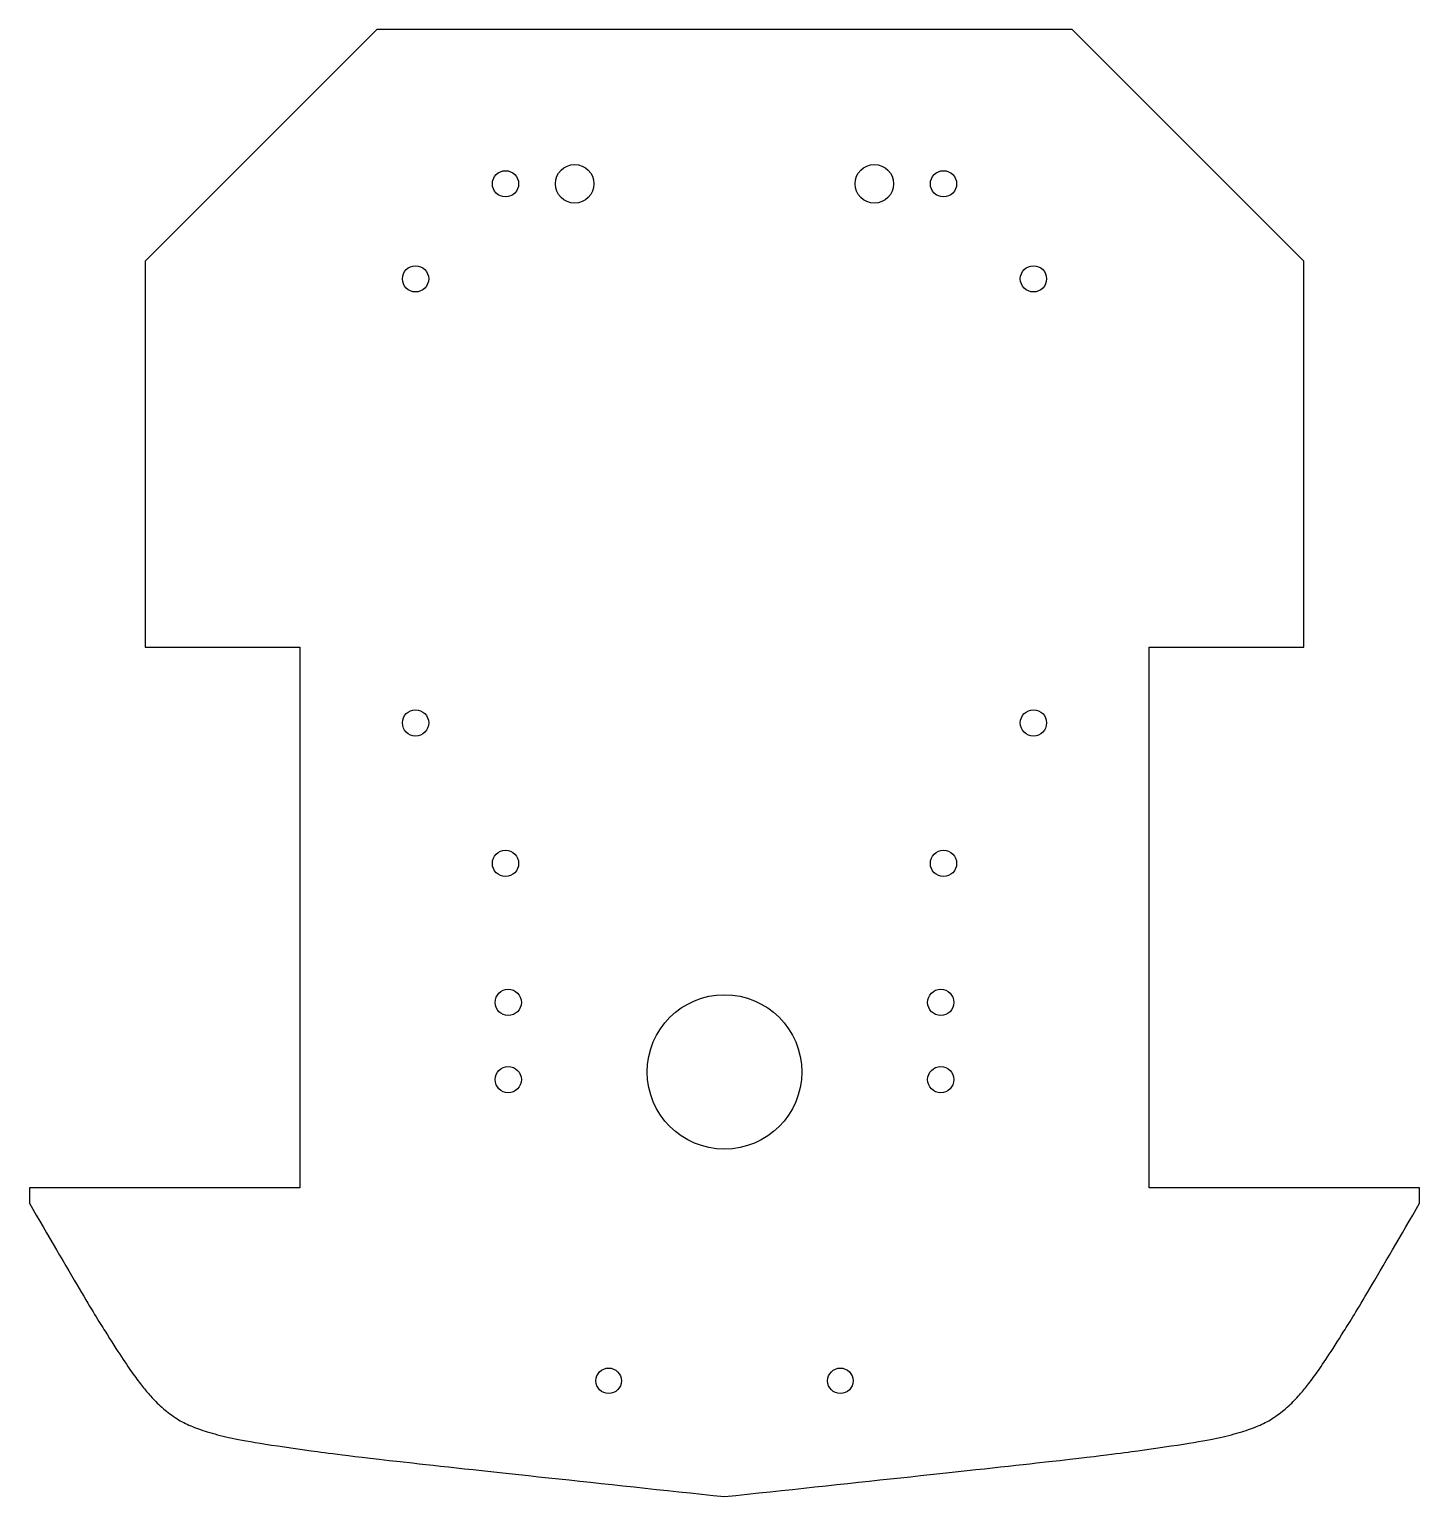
# Model space of a CAD drawing. Header units: millimetres. Extents: x -90 to 90, y 0 to 190.
import ezdxf

# ---------------------------------------------------------------- set-up
doc = ezdxf.new("R2010")
doc.units = ezdxf.units.MM
doc.layers.get('0').update_dxf_attribs({"linetype": 'CONTINUOUS'})

msp = doc.modelspace()

# ---------------------------------------------------------------- linework, layer by layer
for p, q in [((-45, 190), (-75, 160)), ((45, 190), (-45, 190)), ((75, 160), (45, 190)), ((-75, 160), (-75, 110)), ((75, 110), (75, 160)), ((-75, 110), (-55, 110)), ((-55, 110), (-55, 40)), ((55, 40), (55, 110)), ((55, 110), (75, 110)), ((-55, 40), (-90, 40)), ((-90, 40), (-90, 38)), ((90, 40), (55, 40)), ((90, 38), (90, 40))]:
    msp.add_line(p, q)
for centre, radius in [((-28.35, 170), 1.7), ((-19.4, 170), 2.5), ((19.4, 170), 2.5), ((28.35, 170), 1.7), ((-40, 157.69), 1.7), ((40, 157.69), 1.7), ((-40, 100.19), 1.7), ((40, 100.19), 1.7), ((-28.35, 82), 1.7), ((28.35, 82), 1.7), ((-28, 64), 1.7), ((0, 55), 10), ((28, 64), 1.7), ((-28, 54), 1.7), ((28, 54), 1.7), ((-15, 15), 1.65), ((15, 15), 1.65)]:
    msp.add_circle(centre, radius)
for points in [[(-90, 38), (-72.5, 7.64), (0, 0)], [(0, 0), (72.5, 7.64), (90, 38)]]:
    msp.add_rational_spline(points, [1, 6.75139718934, 1], degree=2)

doc.saveas('drawing.dxf')
